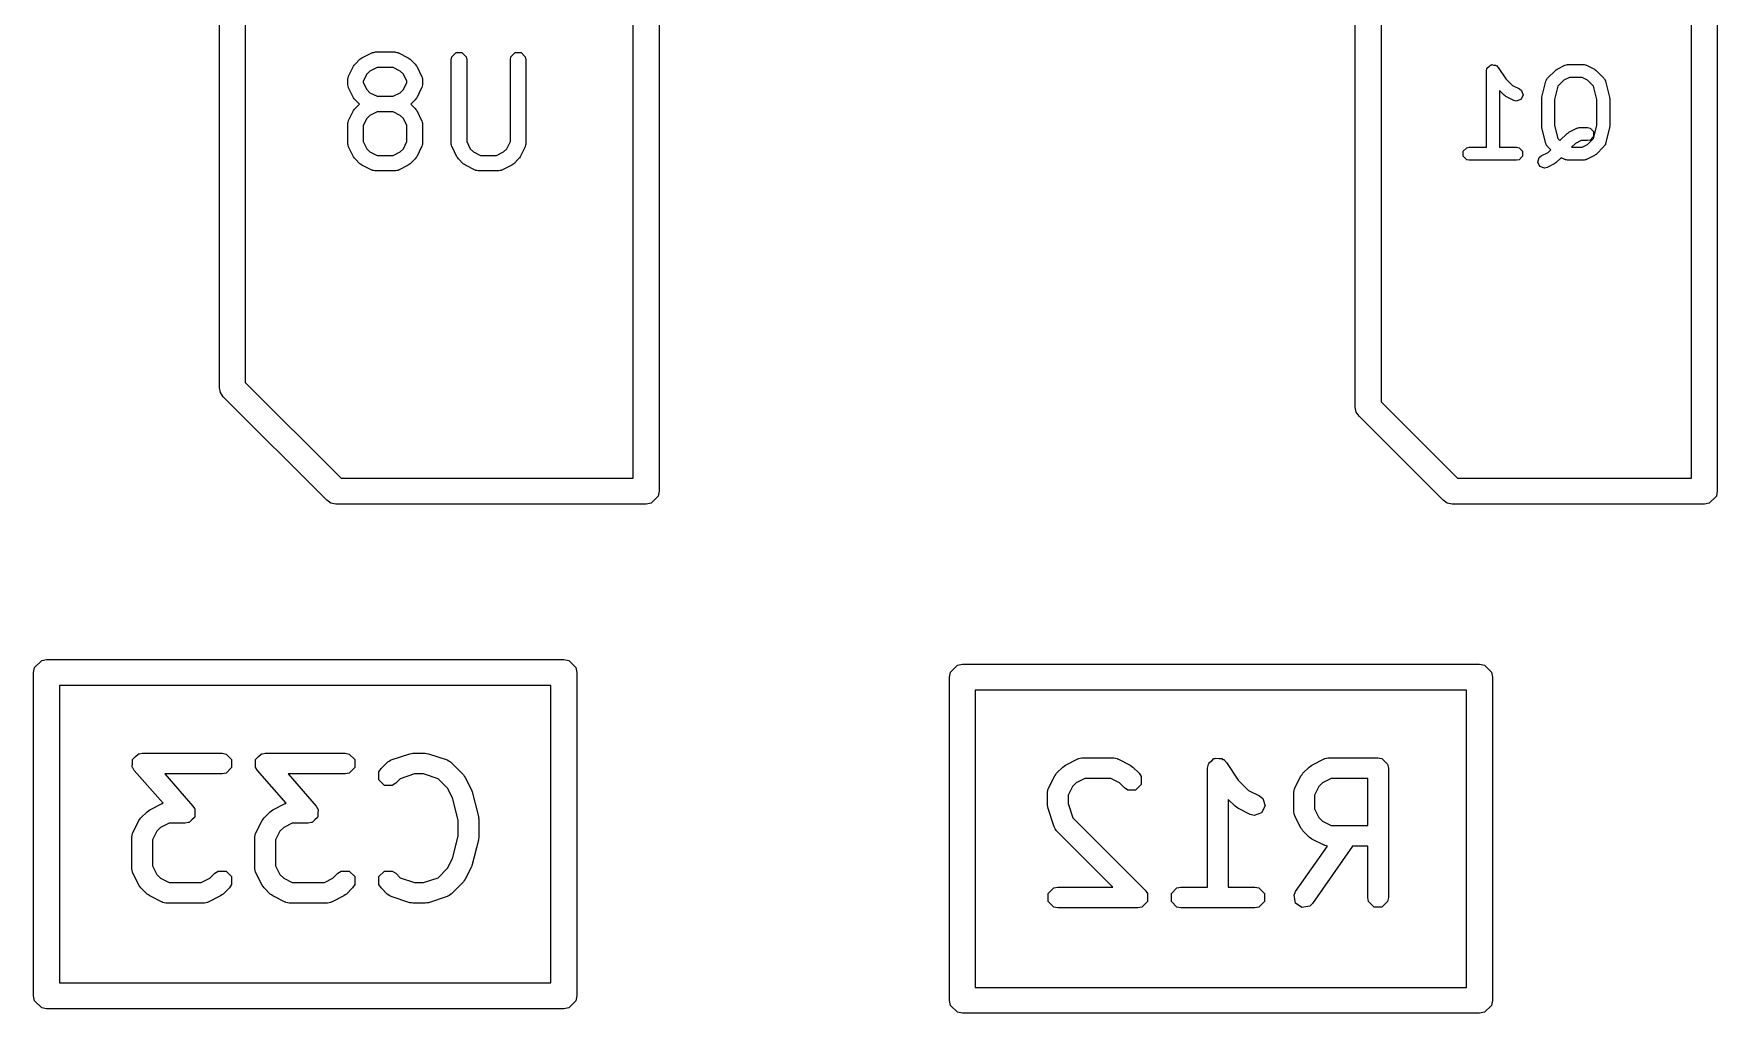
# Model space of a CAD drawing. Header units: inches. Extents: x -0.1 to 2.99, y 0.2 to 2.25.
# Drawn here: x 2.0273 to 2.2836, y 0.8794 to 1.0286 of the extents above; entities that cross this region are included whole.
import ezdxf

# ---------------------------------------------------------------- set-up
doc = ezdxf.new("R2010")
doc.units = ezdxf.units.IN
doc.header["$MEASUREMENT"] = 0
doc.layers.add('BLACK', color=250, linetype='CONTINUOUS')

msp = doc.modelspace()

# ---------------------------------------------------------------- linework, layer by layer
at = {"layer": 'BLACK', "linetype": 'CONTINUOUS'}
for p, q in [((2.05554, 0.97466), (2.05554, 1.07309)), ((2.12246, 1.07309), (2.12246, 0.95891)), ((2.22844, 0.97171), (2.22844, 1.07309)), ((2.28356, 1.07309), (2.28356, 0.95891)), ((2.05947, 1.07112), (2.05947, 0.97548)), ((2.11853, 0.96088), (2.11853, 1.07112)), ((2.23238, 1.07112), (2.23238, 0.97252)), ((2.27962, 0.96088), (2.27962, 1.07112)), ((2.07722, 1.02489), (2.07872, 1.02564)), ((2.07872, 1.02564), (2.07878, 1.02566)), ((2.07878, 1.02566), (2.0788, 1.02568)), ((2.0788, 1.02568), (2.07898, 1.02571)), ((2.07898, 1.02571), (2.07917, 1.02576)), ((2.07917, 1.02576), (2.07919, 1.02576)), ((2.07919, 1.02576), (2.07925, 1.02577)), ((2.07925, 1.02577), (2.08225, 1.02577)), ((2.08225, 1.02577), (2.08231, 1.02576)), ((2.08231, 1.02576), (2.08233, 1.02576)), ((2.08233, 1.02576), (2.08252, 1.02571)), ((2.08252, 1.02571), (2.0827, 1.02568)), ((2.0827, 1.02568), (2.08272, 1.02566)), ((2.08272, 1.02566), (2.08278, 1.02564)), ((2.08278, 1.02564), (2.08428, 1.02489)), ((2.09091, 1.02504), (2.09155, 1.02568)), ((2.09155, 1.02568), (2.09245, 1.02568)), ((2.09245, 1.02568), (2.09309, 1.02504)), ((2.09991, 1.02504), (2.10055, 1.02568)), ((2.10055, 1.02568), (2.10145, 1.02568)), ((2.10145, 1.02568), (2.10209, 1.02504)), ((2.0752, 1.02211), (2.07595, 1.02361)), ((2.07595, 1.02361), (2.07606, 1.02376)), ((2.07606, 1.02376), (2.07617, 1.02392)), ((2.07617, 1.02392), (2.07692, 1.02467)), ((2.07692, 1.02467), (2.07707, 1.02478)), ((2.07707, 1.02478), (2.07722, 1.02489)), ((2.07845, 1.02286), (2.07797, 1.02239)), ((2.07953, 1.0234), (2.07845, 1.02286)), ((2.08197, 1.0234), (2.07953, 1.0234)), ((2.08305, 1.02286), (2.08197, 1.0234)), ((2.08353, 1.02239), (2.08305, 1.02286)), ((2.08428, 1.02489), (2.08443, 1.02478)), ((2.08443, 1.02478), (2.08459, 1.02467)), ((2.08459, 1.02467), (2.08534, 1.02392)), ((2.08534, 1.02392), (2.08544, 1.02376)), ((2.08544, 1.02376), (2.08556, 1.02361)), ((2.08556, 1.02361), (2.08631, 1.02211)), ((2.09082, 1.02459), (2.09091, 1.02504)), ((2.09082, 1.01184), (2.09082, 1.02459)), ((2.09309, 1.02504), (2.09318, 1.02459)), ((2.09318, 1.02459), (2.09318, 1.01212)), ((2.09982, 1.02459), (2.09991, 1.02504)), ((2.09982, 1.01212), (2.09982, 1.02459)), ((2.10209, 1.02504), (2.10218, 1.02459)), ((2.10218, 1.02459), (2.10218, 1.01184)), ((2.24842, 1.02287), (2.24849, 1.02325)), ((2.24842, 1.01126), (2.24842, 1.02287)), ((2.24849, 1.02325), (2.24856, 1.02332)), ((2.24856, 1.02332), (2.24858, 1.02342)), ((2.24858, 1.02342), (2.24882, 1.02358)), ((2.24882, 1.02358), (2.24902, 1.02378)), ((2.24902, 1.02378), (2.24913, 1.02378)), ((2.24913, 1.02378), (2.24921, 1.02384)), ((2.24921, 1.02384), (2.24949, 1.02378)), ((2.24949, 1.02378), (2.24978, 1.02378)), ((2.24978, 1.02378), (2.24985, 1.02371)), ((2.24985, 1.02371), (2.24995, 1.02369)), ((2.24995, 1.02369), (2.25022, 1.02342)), ((2.25022, 1.02342), (2.25137, 1.0217)), ((2.2577, 1.02177), (2.2589, 1.02297)), ((2.2589, 1.02297), (2.25903, 1.02306)), ((2.25903, 1.02306), (2.25916, 1.02315)), ((2.25916, 1.02315), (2.26036, 1.02375)), ((2.26036, 1.02375), (2.26041, 1.02377)), ((2.26041, 1.02377), (2.26042, 1.02378)), ((2.26042, 1.02378), (2.26058, 1.02381)), ((2.26058, 1.02381), (2.26073, 1.02385)), ((2.26073, 1.02385), (2.26075, 1.02385)), ((2.26075, 1.02385), (2.2608, 1.02386)), ((2.2608, 1.02386), (2.2632, 1.02386)), ((2.2632, 1.02386), (2.26325, 1.02385)), ((2.26325, 1.02385), (2.26327, 1.02385)), ((2.26327, 1.02385), (2.26342, 1.02381)), ((2.26342, 1.02381), (2.26358, 1.02378)), ((2.26358, 1.02378), (2.26359, 1.02377)), ((2.26359, 1.02377), (2.26364, 1.02375)), ((2.26364, 1.02375), (2.26484, 1.02315)), ((2.26484, 1.02315), (2.26496, 1.02306)), ((2.26496, 1.02306), (2.26509, 1.02297)), ((2.26509, 1.02297), (2.26629, 1.02177)), ((2.07507, 1.02167), (2.07512, 1.02185)), ((2.07508, 1.02164), (2.07507, 1.02167)), ((2.07507, 1.02159), (2.07508, 1.02164)), ((2.07507, 1.02084), (2.07507, 1.02159)), ((2.07508, 1.02078), (2.07507, 1.02084)), ((2.07507, 1.02075), (2.07508, 1.02078)), ((2.07512, 1.02057), (2.07507, 1.02075)), ((2.07512, 1.02185), (2.07516, 1.02204)), ((2.07516, 1.02038), (2.07512, 1.02057)), ((2.07516, 1.02204), (2.07518, 1.02206)), ((2.07518, 1.02036), (2.07516, 1.02038)), ((2.07518, 1.02206), (2.0752, 1.02211)), ((2.0752, 1.02031), (2.07518, 1.02036)), ((2.07595, 1.01881), (2.0752, 1.02031)), ((2.07797, 1.02239), (2.07743, 1.02131)), ((2.07743, 1.02131), (2.07743, 1.02111)), ((2.07743, 1.02111), (2.07797, 1.02004)), ((2.08407, 1.02131), (2.08353, 1.02239)), ((2.08353, 1.02004), (2.08407, 1.02111)), ((2.08407, 1.02111), (2.08407, 1.02131)), ((2.08631, 1.02031), (2.08556, 1.01881)), ((2.08631, 1.02211), (2.08632, 1.02206)), ((2.08632, 1.02036), (2.08631, 1.02031)), ((2.08632, 1.02206), (2.08634, 1.02204)), ((2.08634, 1.02038), (2.08632, 1.02036)), ((2.08634, 1.02204), (2.08638, 1.02185)), ((2.08638, 1.02057), (2.08634, 1.02038)), ((2.08638, 1.02185), (2.08643, 1.02167)), ((2.08643, 1.02075), (2.08638, 1.02057)), ((2.08643, 1.02167), (2.08642, 1.02164)), ((2.08642, 1.02164), (2.08643, 1.02159)), ((2.08643, 1.02084), (2.08642, 1.02078)), ((2.08642, 1.02078), (2.08643, 1.02075)), ((2.08643, 1.02159), (2.08643, 1.02084)), ((2.25137, 1.0217), (2.25238, 1.02068)), ((2.25238, 1.02068), (2.25344, 1.02015)), ((2.25344, 1.02015), (2.25374, 1.01992)), ((2.25684, 1.01891), (2.25744, 1.02131)), ((2.25744, 1.02131), (2.25749, 1.02141)), ((2.25749, 1.02145), (2.25756, 1.02155)), ((2.25749, 1.02141), (2.25749, 1.02145)), ((2.25756, 1.02155), (2.25761, 1.02166)), ((2.25761, 1.02166), (2.25764, 1.02168)), ((2.25764, 1.02168), (2.2577, 1.02177)), ((2.25929, 1.02057), (2.25878, 1.01855)), ((2.26018, 1.02146), (2.25929, 1.02057)), ((2.26103, 1.02189), (2.26018, 1.02146)), ((2.26297, 1.02189), (2.26103, 1.02189)), ((2.26382, 1.02146), (2.26297, 1.02189)), ((2.26471, 1.02057), (2.26382, 1.02146)), ((2.26521, 1.01855), (2.26471, 1.02057)), ((2.26629, 1.02177), (2.26635, 1.02168)), ((2.26635, 1.02168), (2.26639, 1.02166)), ((2.26639, 1.02166), (2.26644, 1.02155)), ((2.26644, 1.02155), (2.26651, 1.02145)), ((2.26651, 1.02145), (2.26651, 1.02141)), ((2.26651, 1.02141), (2.26655, 1.02131)), ((2.26655, 1.02131), (2.26715, 1.01891)), ((2.07606, 1.01866), (2.07595, 1.01881)), ((2.07617, 1.0185), (2.07606, 1.01866)), ((2.07683, 1.01784), (2.07617, 1.0185)), ((2.07617, 1.01717), (2.07683, 1.01784)), ((2.07797, 1.02004), (2.07845, 1.01956)), ((2.07845, 1.01956), (2.07953, 1.01902)), ((2.07953, 1.01902), (2.08197, 1.01902)), ((2.08197, 1.01902), (2.08305, 1.01956)), ((2.08305, 1.01956), (2.08353, 1.02004)), ((2.08534, 1.0185), (2.08467, 1.01784)), ((2.08467, 1.01784), (2.08534, 1.01717)), ((2.08544, 1.01866), (2.08534, 1.0185)), ((2.08556, 1.01881), (2.08544, 1.01866)), ((2.2511, 1.01918), (2.25039, 1.0199)), ((2.25039, 1.0199), (2.25039, 1.01126)), ((2.25124, 1.01909), (2.2511, 1.01918)), ((2.25136, 1.01899), (2.25124, 1.01909)), ((2.25256, 1.01839), (2.25136, 1.01899)), ((2.25293, 1.01829), (2.25256, 1.01839)), ((2.25365, 1.01853), (2.25293, 1.01829)), ((2.25398, 1.0192), (2.25365, 1.01853)), ((2.25374, 1.01992), (2.25398, 1.0192)), ((2.25682, 1.01867), (2.25684, 1.01879)), ((2.25682, 1.01447), (2.25682, 1.01867)), ((2.25684, 1.01879), (2.25684, 1.01891)), ((2.25878, 1.01855), (2.25878, 1.01459)), ((2.26521, 1.01459), (2.26521, 1.01855)), ((2.26715, 1.01891), (2.26716, 1.01879)), ((2.26716, 1.01879), (2.26718, 1.01867)), ((2.26718, 1.01867), (2.26718, 1.01447)), ((2.07507, 1.01492), (2.07512, 1.0151)), ((2.07512, 1.0151), (2.07516, 1.01529)), ((2.07516, 1.01529), (2.07518, 1.01531)), ((2.07518, 1.01531), (2.0752, 1.01536)), ((2.0752, 1.01536), (2.07595, 1.01686)), ((2.07595, 1.01686), (2.07606, 1.01701)), ((2.07606, 1.01701), (2.07617, 1.01717)), ((2.07797, 1.01564), (2.07743, 1.01456)), ((2.07845, 1.01612), (2.07797, 1.01564)), ((2.07953, 1.01666), (2.07845, 1.01612)), ((2.08197, 1.01666), (2.07953, 1.01666)), ((2.08305, 1.01612), (2.08197, 1.01666)), ((2.08353, 1.01564), (2.08305, 1.01612)), ((2.08407, 1.01456), (2.08353, 1.01564)), ((2.08534, 1.01717), (2.08544, 1.01701)), ((2.08544, 1.01701), (2.08556, 1.01686)), ((2.08556, 1.01686), (2.08631, 1.01536)), ((2.08631, 1.01536), (2.08632, 1.01531)), ((2.08632, 1.01531), (2.08634, 1.01529)), ((2.08634, 1.01529), (2.08638, 1.0151)), ((2.08638, 1.0151), (2.08643, 1.01492)), ((2.07508, 1.01489), (2.07507, 1.01492)), ((2.07507, 1.01484), (2.07508, 1.01489)), ((2.07507, 1.01184), (2.07507, 1.01484)), ((2.07743, 1.01456), (2.07743, 1.01212)), ((2.08407, 1.01212), (2.08407, 1.01456)), ((2.08643, 1.01492), (2.08642, 1.01489)), ((2.08642, 1.01489), (2.08643, 1.01484)), ((2.08643, 1.01484), (2.08643, 1.01184)), ((2.25684, 1.01436), (2.25682, 1.01447)), ((2.25684, 1.01423), (2.25684, 1.01436)), ((2.25744, 1.01184), (2.25684, 1.01423)), ((2.25878, 1.01459), (2.25929, 1.01258)), ((2.25929, 1.01258), (2.2596, 1.01227)), ((2.2596, 1.01227), (2.2607, 1.01337)), ((2.2607, 1.01337), (2.26083, 1.01346)), ((2.26083, 1.01346), (2.26096, 1.01355)), ((2.26096, 1.01355), (2.26216, 1.01415)), ((2.26216, 1.01415), (2.26221, 1.01417)), ((2.26221, 1.01417), (2.26222, 1.01418)), ((2.26222, 1.01418), (2.26238, 1.01421)), ((2.26238, 1.01421), (2.26253, 1.01426)), ((2.26253, 1.01426), (2.26255, 1.01425)), ((2.26255, 1.01425), (2.2626, 1.01426)), ((2.2626, 1.01426), (2.2638, 1.01426)), ((2.2638, 1.01426), (2.26418, 1.01418)), ((2.26382, 1.01168), (2.26471, 1.01258)), ((2.26418, 1.01418), (2.26471, 1.01365)), ((2.26471, 1.0129), (2.26418, 1.01236)), ((2.26471, 1.01258), (2.26521, 1.01459)), ((2.26471, 1.01365), (2.26471, 1.0129)), ((2.26715, 1.01423), (2.26655, 1.01184)), ((2.26716, 1.01436), (2.26715, 1.01423)), ((2.26718, 1.01447), (2.26716, 1.01436)), ((2.07508, 1.01178), (2.07507, 1.01184)), ((2.07507, 1.01175), (2.07508, 1.01178)), ((2.07512, 1.01157), (2.07507, 1.01175)), ((2.07516, 1.01139), (2.07512, 1.01157)), ((2.07518, 1.01137), (2.07516, 1.01139)), ((2.0752, 1.01131), (2.07518, 1.01137)), ((2.07595, 1.00981), (2.0752, 1.01131)), ((2.07743, 1.01212), (2.07797, 1.01104)), ((2.07797, 1.01104), (2.07845, 1.01056)), ((2.07845, 1.01056), (2.07953, 1.01002)), ((2.07953, 1.01002), (2.08197, 1.01002)), ((2.08197, 1.01002), (2.08305, 1.01056)), ((2.08305, 1.01056), (2.08353, 1.01104)), ((2.08353, 1.01104), (2.08407, 1.01212)), ((2.08631, 1.01131), (2.08556, 1.00981)), ((2.08632, 1.01137), (2.08631, 1.01131)), ((2.08634, 1.01139), (2.08632, 1.01137)), ((2.08638, 1.01157), (2.08634, 1.01139)), ((2.08643, 1.01175), (2.08638, 1.01157)), ((2.08643, 1.01184), (2.08642, 1.01178)), ((2.08642, 1.01178), (2.08643, 1.01175)), ((2.09083, 1.01178), (2.09082, 1.01184)), ((2.09082, 1.01175), (2.09083, 1.01178)), ((2.09087, 1.01157), (2.09082, 1.01175)), ((2.09091, 1.01139), (2.09087, 1.01157)), ((2.09093, 1.01137), (2.09091, 1.01139)), ((2.09094, 1.01131), (2.09093, 1.01137)), ((2.09169, 1.00981), (2.09094, 1.01131)), ((2.09318, 1.01212), (2.09372, 1.01104)), ((2.09372, 1.01104), (2.0942, 1.01056)), ((2.0942, 1.01056), (2.09528, 1.01002)), ((2.09528, 1.01002), (2.09772, 1.01002)), ((2.09772, 1.01002), (2.0988, 1.01056)), ((2.0988, 1.01056), (2.09928, 1.01104)), ((2.09928, 1.01104), (2.09982, 1.01212)), ((2.10205, 1.01131), (2.1013, 1.00981)), ((2.10207, 1.01137), (2.10205, 1.01131)), ((2.10209, 1.01139), (2.10207, 1.01137)), ((2.10213, 1.01157), (2.10209, 1.01139)), ((2.10218, 1.01175), (2.10213, 1.01157)), ((2.10218, 1.01184), (2.10217, 1.01178)), ((2.10217, 1.01178), (2.10218, 1.01175)), ((2.24489, 1.01065), (2.24542, 1.01118)), ((2.24489, 1.0099), (2.24489, 1.01065)), ((2.24542, 1.00936), (2.24489, 1.0099)), ((2.24542, 1.01118), (2.2458, 1.01126)), ((2.2458, 1.01126), (2.24842, 1.01126)), ((2.25039, 1.01126), (2.253, 1.01126)), ((2.253, 1.01126), (2.25338, 1.01118)), ((2.25338, 1.01118), (2.25391, 1.01065)), ((2.25391, 1.0099), (2.25338, 1.00936)), ((2.25391, 1.01065), (2.25391, 1.0099)), ((2.25646, 1.00972), (2.25676, 1.00995)), ((2.25676, 1.00995), (2.25782, 1.01048)), ((2.25749, 1.01174), (2.25744, 1.01184)), ((2.25749, 1.0117), (2.25749, 1.01174)), ((2.25756, 1.0116), (2.25749, 1.0117)), ((2.25761, 1.01149), (2.25756, 1.0116)), ((2.25764, 1.01147), (2.25761, 1.01149)), ((2.2577, 1.01138), (2.25764, 1.01147)), ((2.25821, 1.01087), (2.2577, 1.01138)), ((2.25782, 1.01048), (2.25821, 1.01087)), ((2.26198, 1.01186), (2.26138, 1.01126)), ((2.26138, 1.01126), (2.26297, 1.01126)), ((2.26283, 1.01229), (2.26198, 1.01186)), ((2.2638, 1.01229), (2.26283, 1.01229)), ((2.26297, 1.01126), (2.26382, 1.01168)), ((2.26484, 1.00999), (2.26364, 1.00939)), ((2.26418, 1.01236), (2.2638, 1.01229)), ((2.26496, 1.01009), (2.26484, 1.00999)), ((2.26509, 1.01018), (2.26496, 1.01009)), ((2.26629, 1.01138), (2.26509, 1.01018)), ((2.26635, 1.01147), (2.26629, 1.01138)), ((2.26639, 1.01149), (2.26635, 1.01147)), ((2.26644, 1.0116), (2.26639, 1.01149)), ((2.26651, 1.0117), (2.26644, 1.0116)), ((2.26655, 1.01184), (2.26651, 1.01174)), ((2.26651, 1.01174), (2.26651, 1.0117)), ((2.07606, 1.00966), (2.07595, 1.00981)), ((2.07617, 1.0095), (2.07606, 1.00966)), ((2.07692, 1.00875), (2.07617, 1.0095)), ((2.07707, 1.00865), (2.07692, 1.00875)), ((2.07722, 1.00853), (2.07707, 1.00865)), ((2.07872, 1.00778), (2.07722, 1.00853)), ((2.07878, 1.00777), (2.07872, 1.00778)), ((2.0788, 1.00775), (2.07878, 1.00777)), ((2.07898, 1.00771), (2.0788, 1.00775)), ((2.07917, 1.00766), (2.07898, 1.00771)), ((2.07919, 1.00767), (2.07917, 1.00766)), ((2.07925, 1.00766), (2.07919, 1.00767)), ((2.08225, 1.00766), (2.07925, 1.00766)), ((2.08231, 1.00767), (2.08225, 1.00766)), ((2.08233, 1.00766), (2.08231, 1.00767)), ((2.08252, 1.00771), (2.08233, 1.00766)), ((2.0827, 1.00775), (2.08252, 1.00771)), ((2.08272, 1.00777), (2.0827, 1.00775)), ((2.08278, 1.00778), (2.08272, 1.00777)), ((2.08428, 1.00853), (2.08278, 1.00778)), ((2.08443, 1.00865), (2.08428, 1.00853)), ((2.08459, 1.00875), (2.08443, 1.00865)), ((2.08534, 1.0095), (2.08459, 1.00875)), ((2.08544, 1.00966), (2.08534, 1.0095)), ((2.08556, 1.00981), (2.08544, 1.00966)), ((2.09181, 1.00966), (2.09169, 1.00981)), ((2.09191, 1.0095), (2.09181, 1.00966)), ((2.09266, 1.00875), (2.09191, 1.0095)), ((2.09282, 1.00865), (2.09266, 1.00875)), ((2.09297, 1.00853), (2.09282, 1.00865)), ((2.09447, 1.00778), (2.09297, 1.00853)), ((2.09453, 1.00777), (2.09447, 1.00778)), ((2.09455, 1.00775), (2.09453, 1.00777)), ((2.09473, 1.00771), (2.09455, 1.00775)), ((2.09492, 1.00766), (2.09473, 1.00771)), ((2.09494, 1.00767), (2.09492, 1.00766)), ((2.095, 1.00766), (2.09494, 1.00767)), ((2.098, 1.00766), (2.095, 1.00766)), ((2.09806, 1.00767), (2.098, 1.00766)), ((2.09808, 1.00766), (2.09806, 1.00767)), ((2.09827, 1.00771), (2.09808, 1.00766)), ((2.09845, 1.00775), (2.09827, 1.00771)), ((2.09847, 1.00777), (2.09845, 1.00775)), ((2.09853, 1.00778), (2.09847, 1.00777)), ((2.10003, 1.00853), (2.09853, 1.00778)), ((2.10018, 1.00865), (2.10003, 1.00853)), ((2.10033, 1.00875), (2.10018, 1.00865)), ((2.10108, 1.0095), (2.10033, 1.00875)), ((2.10119, 1.00966), (2.10108, 1.0095)), ((2.1013, 1.00981), (2.10119, 1.00966)), ((2.2458, 1.00929), (2.24542, 1.00936)), ((2.253, 1.00929), (2.2458, 1.00929)), ((2.25338, 1.00936), (2.253, 1.00929)), ((2.25622, 1.009), (2.25646, 1.00972)), ((2.25655, 1.00833), (2.25622, 1.009)), ((2.25727, 1.00809), (2.25655, 1.00833)), ((2.25764, 1.00819), (2.25727, 1.00809)), ((2.25884, 1.00879), (2.25764, 1.00819)), ((2.25896, 1.00889), (2.25884, 1.00879)), ((2.2591, 1.00898), (2.25896, 1.00889)), ((2.25979, 1.00968), (2.2591, 1.00898)), ((2.26036, 1.00939), (2.25979, 1.00968)), ((2.26041, 1.00938), (2.26036, 1.00939)), ((2.26042, 1.00936), (2.26041, 1.00938)), ((2.26058, 1.00933), (2.26042, 1.00936)), ((2.26073, 1.00929), (2.26058, 1.00933)), ((2.26075, 1.0093), (2.26073, 1.00929)), ((2.2608, 1.00929), (2.26075, 1.0093)), ((2.2632, 1.00929), (2.2608, 1.00929)), ((2.26325, 1.0093), (2.2632, 1.00929)), ((2.26327, 1.00929), (2.26325, 1.0093)), ((2.26342, 1.00933), (2.26327, 1.00929)), ((2.26358, 1.00936), (2.26342, 1.00933)), ((2.26359, 1.00938), (2.26358, 1.00936)), ((2.26364, 1.00939), (2.26359, 1.00938)), ((2.05569, 0.97391), (2.05554, 0.97466)), ((2.05947, 0.97548), (2.07407, 0.96088)), ((2.05611, 0.97327), (2.05569, 0.97391)), ((2.07186, 0.95752), (2.05611, 0.97327)), ((2.22859, 0.97096), (2.22844, 0.97171)), ((2.23238, 0.97252), (2.24402, 0.96088)), ((2.22902, 0.97032), (2.22859, 0.97096)), ((2.24181, 0.95752), (2.22902, 0.97032)), ((2.07407, 0.96088), (2.11853, 0.96088)), ((2.12246, 0.95891), (2.12231, 0.95816)), ((2.24402, 0.96088), (2.27962, 0.96088)), ((2.28356, 0.95891), (2.28341, 0.95816)), ((2.0725, 0.95709), (2.07186, 0.95752)), ((2.07325, 0.95694), (2.0725, 0.95709)), ((2.0725, 0.95709), (2.0725, 0.95709)), ((2.1205, 0.95694), (2.07325, 0.95694)), ((2.12125, 0.95709), (2.1205, 0.95694)), ((2.12231, 0.95816), (2.12125, 0.95709)), ((2.24245, 0.95709), (2.24181, 0.95752)), ((2.2432, 0.95694), (2.24245, 0.95709)), ((2.24245, 0.95709), (2.24245, 0.95709)), ((2.28159, 0.95694), (2.2432, 0.95694)), ((2.28234, 0.95709), (2.28159, 0.95694)), ((2.28341, 0.95816), (2.28234, 0.95709)), ((2.0274, 0.93206), (2.02847, 0.93313)), ((2.02847, 0.93313), (2.02922, 0.93328)), ((2.02922, 0.93328), (2.10796, 0.93328)), ((2.10796, 0.93328), (2.10871, 0.93313)), ((2.10871, 0.93313), (2.10978, 0.93206)), ((2.02725, 0.93131), (2.0274, 0.93206)), ((2.02725, 0.88209), (2.02725, 0.93131)), ((2.10978, 0.93206), (2.10993, 0.93131)), ((2.10993, 0.93131), (2.10993, 0.88209)), ((2.16666, 0.93061), (2.16681, 0.93136)), ((2.16666, 0.88139), (2.16666, 0.93061)), ((2.16681, 0.93136), (2.16788, 0.93242)), ((2.16788, 0.93242), (2.16863, 0.93257)), ((2.16863, 0.93257), (2.24737, 0.93257)), ((2.24737, 0.93257), (2.24812, 0.93242)), ((2.24812, 0.93242), (2.24919, 0.93136)), ((2.24919, 0.93136), (2.24934, 0.93061)), ((2.24934, 0.93061), (2.24934, 0.88139)), ((2.03119, 0.92934), (2.03119, 0.88406)), ((2.10599, 0.92934), (2.03119, 0.92934)), ((2.10599, 0.88406), (2.10599, 0.92934)), ((2.1706, 0.92864), (2.1706, 0.88336)), ((2.2454, 0.92864), (2.1706, 0.92864)), ((2.2454, 0.88336), (2.2454, 0.92864)), ((2.04229, 0.91805), (2.04233, 0.91809)), ((2.04229, 0.91749), (2.04229, 0.91805)), ((2.04233, 0.91809), (2.04234, 0.91814)), ((2.04234, 0.91814), (2.04276, 0.91851)), ((2.04276, 0.91851), (2.04315, 0.9189)), ((2.04315, 0.9189), (2.04322, 0.91891)), ((2.04322, 0.91891), (2.04325, 0.91893)), ((2.04325, 0.91893), (2.04331, 0.91893)), ((2.04331, 0.91893), (2.04375, 0.91902)), ((2.04375, 0.91902), (2.05594, 0.91902)), ((2.05594, 0.91902), (2.05654, 0.9189)), ((2.05654, 0.9189), (2.05739, 0.91805)), ((2.05739, 0.91805), (2.05739, 0.91684)), ((2.06104, 0.91805), (2.06108, 0.91809)), ((2.06104, 0.91749), (2.06104, 0.91805)), ((2.06108, 0.91809), (2.06109, 0.91814)), ((2.06109, 0.91814), (2.0615, 0.91851)), ((2.0615, 0.91851), (2.06189, 0.9189)), ((2.06189, 0.9189), (2.06197, 0.91891)), ((2.06197, 0.91891), (2.06199, 0.91893)), ((2.06199, 0.91893), (2.06206, 0.91893)), ((2.06206, 0.91893), (2.0625, 0.91902)), ((2.0625, 0.91902), (2.07468, 0.91902)), ((2.07468, 0.91902), (2.07529, 0.9189)), ((2.07529, 0.9189), (2.07614, 0.91805)), ((2.07614, 0.91805), (2.07614, 0.91684)), ((2.08013, 0.91668), (2.08107, 0.91762)), ((2.08107, 0.91762), (2.08113, 0.91766)), ((2.08113, 0.91766), (2.08115, 0.9177)), ((2.08115, 0.9177), (2.08137, 0.91782)), ((2.08137, 0.91782), (2.08158, 0.91796)), ((2.08158, 0.91796), (2.08162, 0.91796)), ((2.08162, 0.91796), (2.08168, 0.918)), ((2.08168, 0.918), (2.0845, 0.91894)), ((2.0845, 0.91894), (2.08475, 0.91897)), ((2.08475, 0.91897), (2.08499, 0.91902)), ((2.08499, 0.91902), (2.08687, 0.91902)), ((2.08687, 0.91902), (2.08712, 0.91897)), ((2.08712, 0.91897), (2.08737, 0.91894)), ((2.08737, 0.91894), (2.09018, 0.918)), ((2.09018, 0.918), (2.09025, 0.91796)), ((2.09025, 0.91796), (2.09028, 0.91796)), ((2.09028, 0.91796), (2.09049, 0.91782)), ((2.09049, 0.91782), (2.09071, 0.9177)), ((2.09071, 0.9177), (2.09073, 0.91766)), ((2.09073, 0.91766), (2.0908, 0.91762)), ((2.0908, 0.91762), (2.09267, 0.91574)), ((2.18433, 0.91721), (2.1862, 0.91815)), ((2.1862, 0.91815), (2.18628, 0.91817)), ((2.18628, 0.91817), (2.18631, 0.9182)), ((2.18631, 0.9182), (2.18655, 0.91825)), ((2.18655, 0.91825), (2.1868, 0.91831)), ((2.1868, 0.91831), (2.18683, 0.9183)), ((2.18683, 0.9183), (2.18691, 0.91832)), ((2.18691, 0.91832), (2.1916, 0.91832)), ((2.1916, 0.91832), (2.19167, 0.9183)), ((2.19167, 0.9183), (2.19171, 0.91831)), ((2.19171, 0.91831), (2.19195, 0.91825)), ((2.19195, 0.91825), (2.1922, 0.9182)), ((2.1922, 0.9182), (2.19222, 0.91817)), ((2.19222, 0.91817), (2.1923, 0.91815)), ((2.1923, 0.91815), (2.19417, 0.91721)), ((2.20619, 0.91746), (2.20622, 0.91762)), ((2.20622, 0.91762), (2.2066, 0.91787)), ((2.2066, 0.91787), (2.20693, 0.9182)), ((2.20693, 0.9182), (2.20709, 0.9182)), ((2.20709, 0.9182), (2.20723, 0.91829)), ((2.20723, 0.91829), (2.20768, 0.9182)), ((2.20768, 0.9182), (2.20813, 0.9182)), ((2.20813, 0.9182), (2.20825, 0.91808)), ((2.20825, 0.91808), (2.20841, 0.91805)), ((2.20841, 0.91805), (2.20884, 0.91762)), ((2.20884, 0.91762), (2.21063, 0.91493)), ((2.22183, 0.91721), (2.2237, 0.91815)), ((2.2237, 0.91815), (2.22378, 0.91817)), ((2.22378, 0.91817), (2.2238, 0.9182)), ((2.2238, 0.9182), (2.22405, 0.91825)), ((2.22405, 0.91825), (2.22429, 0.91831)), ((2.22429, 0.91831), (2.22433, 0.9183)), ((2.22433, 0.9183), (2.2244, 0.91832)), ((2.2244, 0.91832), (2.2319, 0.91832)), ((2.2319, 0.91832), (2.23251, 0.9182)), ((2.23251, 0.9182), (2.23336, 0.91734)), ((2.04226, 0.91694), (2.04229, 0.91749)), ((2.04229, 0.91687), (2.04226, 0.91694)), ((2.04229, 0.91684), (2.04229, 0.91687)), ((2.04234, 0.91679), (2.04229, 0.91684)), ((2.04256, 0.91641), (2.04234, 0.91679)), ((2.04694, 0.91141), (2.04256, 0.91641)), ((2.05594, 0.91587), (2.04722, 0.91587)), ((2.04722, 0.91587), (2.0515, 0.91098)), ((2.05654, 0.91599), (2.05594, 0.91587)), ((2.05739, 0.91684), (2.05654, 0.91599)), ((2.06101, 0.91694), (2.06104, 0.91749)), ((2.06104, 0.91687), (2.06101, 0.91694)), ((2.06104, 0.91684), (2.06104, 0.91687)), ((2.06109, 0.91679), (2.06104, 0.91684)), ((2.06131, 0.91641), (2.06109, 0.91679)), ((2.06569, 0.91141), (2.06131, 0.91641)), ((2.07468, 0.91587), (2.06597, 0.91587)), ((2.06597, 0.91587), (2.07024, 0.91098)), ((2.07529, 0.91599), (2.07468, 0.91587)), ((2.07614, 0.91684), (2.07529, 0.91599)), ((2.07979, 0.91617), (2.08013, 0.91668)), ((2.07979, 0.91497), (2.07979, 0.91617)), ((2.08303, 0.91513), (2.08236, 0.91445)), ((2.08525, 0.91587), (2.08303, 0.91513)), ((2.08661, 0.91587), (2.08525, 0.91587)), ((2.08883, 0.91513), (2.08661, 0.91587)), ((2.09026, 0.9137), (2.08883, 0.91513)), ((2.09267, 0.91574), (2.09281, 0.91553)), ((2.09281, 0.91553), (2.09296, 0.91534)), ((2.09296, 0.91534), (2.0939, 0.91346)), ((2.18175, 0.9137), (2.18269, 0.91557)), ((2.18269, 0.91557), (2.18284, 0.91577)), ((2.18284, 0.91577), (2.18298, 0.91598)), ((2.18298, 0.91598), (2.18392, 0.91692)), ((2.18392, 0.91692), (2.18413, 0.91706)), ((2.18413, 0.91706), (2.18433, 0.91721)), ((2.18728, 0.91517), (2.18597, 0.91451)), ((2.19122, 0.91517), (2.18728, 0.91517)), ((2.19254, 0.91451), (2.19122, 0.91517)), ((2.19417, 0.91721), (2.19437, 0.91706)), ((2.19437, 0.91706), (2.19458, 0.91692)), ((2.19458, 0.91692), (2.19552, 0.91598)), ((2.19552, 0.91598), (2.19586, 0.91547)), ((2.19586, 0.91547), (2.19586, 0.91426)), ((2.20596, 0.91674), (2.20608, 0.91734)), ((2.20596, 0.89863), (2.20596, 0.91674)), ((2.20608, 0.91734), (2.20619, 0.91746)), ((2.21925, 0.9137), (2.22018, 0.91557)), ((2.22018, 0.91557), (2.22034, 0.91577)), ((2.22034, 0.91577), (2.22048, 0.91598)), ((2.22048, 0.91598), (2.22142, 0.91692)), ((2.22142, 0.91692), (2.22163, 0.91706)), ((2.22163, 0.91706), (2.22183, 0.91721)), ((2.22478, 0.91517), (2.22346, 0.91451)), ((2.23033, 0.91517), (2.22478, 0.91517)), ((2.23033, 0.90801), (2.23033, 0.91517)), ((2.23336, 0.91734), (2.23348, 0.91674)), ((2.23348, 0.91674), (2.23348, 0.89706)), ((2.08064, 0.91411), (2.07979, 0.91497)), ((2.08185, 0.91411), (2.08064, 0.91411)), ((2.08236, 0.91445), (2.08185, 0.91411)), ((2.09101, 0.91221), (2.09026, 0.9137)), ((2.0939, 0.91346), (2.09395, 0.91329)), ((2.09395, 0.91329), (2.09402, 0.91314)), ((2.09402, 0.91314), (2.09496, 0.90939)), ((2.18158, 0.91299), (2.1816, 0.91307)), ((2.18158, 0.91112), (2.18158, 0.91299)), ((2.18159, 0.9131), (2.18166, 0.91335)), ((2.1816, 0.91307), (2.18159, 0.9131)), ((2.18166, 0.91335), (2.1817, 0.9136)), ((2.1817, 0.9136), (2.18173, 0.91362)), ((2.18173, 0.91362), (2.18175, 0.9137)), ((2.18539, 0.91393), (2.18473, 0.91262)), ((2.18473, 0.91262), (2.18473, 0.91137)), ((2.18597, 0.91451), (2.18539, 0.91393)), ((2.19329, 0.91375), (2.19254, 0.91451)), ((2.19381, 0.91341), (2.19329, 0.91375)), ((2.19501, 0.91341), (2.19381, 0.91341)), ((2.19586, 0.91426), (2.19501, 0.91341)), ((2.21063, 0.91493), (2.21221, 0.91335)), ((2.21221, 0.91335), (2.21386, 0.91253)), ((2.21386, 0.91253), (2.21435, 0.91215)), ((2.21908, 0.9131), (2.21915, 0.91335)), ((2.2191, 0.91307), (2.21908, 0.9131)), ((2.21908, 0.91299), (2.2191, 0.91307)), ((2.21908, 0.91018), (2.21908, 0.91299)), ((2.21915, 0.91335), (2.2192, 0.9136)), ((2.2192, 0.9136), (2.21923, 0.91362)), ((2.21923, 0.91362), (2.21925, 0.9137)), ((2.22289, 0.91393), (2.22223, 0.91262)), ((2.22223, 0.91262), (2.22223, 0.91055)), ((2.22346, 0.91451), (2.22289, 0.91393)), ((2.04357, 0.90918), (2.04451, 0.91012)), ((2.04451, 0.91012), (2.04472, 0.91026)), ((2.04472, 0.91026), (2.04492, 0.91042)), ((2.04492, 0.91042), (2.0468, 0.91135)), ((2.0468, 0.91135), (2.04687, 0.91137)), ((2.04687, 0.91137), (2.0469, 0.9114)), ((2.0469, 0.9114), (2.04694, 0.91141)), ((2.0515, 0.91098), (2.05172, 0.91059)), ((2.05172, 0.91059), (2.05177, 0.91055)), ((2.05177, 0.91055), (2.05177, 0.91051)), ((2.05177, 0.91051), (2.0518, 0.91045)), ((2.0518, 0.91045), (2.05177, 0.9099)), ((2.05177, 0.9099), (2.05177, 0.90934)), ((2.06232, 0.90918), (2.06326, 0.91012)), ((2.06326, 0.91012), (2.06347, 0.91026)), ((2.06347, 0.91026), (2.06367, 0.91042)), ((2.06367, 0.91042), (2.06554, 0.91135)), ((2.06554, 0.91135), (2.06562, 0.91137)), ((2.06562, 0.91137), (2.06564, 0.9114)), ((2.06564, 0.9114), (2.06569, 0.91141)), ((2.07024, 0.91098), (2.07047, 0.91059)), ((2.07047, 0.91059), (2.07051, 0.91055)), ((2.07051, 0.91055), (2.07051, 0.91051)), ((2.07051, 0.91051), (2.07055, 0.91045)), ((2.07055, 0.91045), (2.07051, 0.9099)), ((2.07051, 0.9099), (2.07051, 0.90934)), ((2.09186, 0.90881), (2.09101, 0.91221)), ((2.18163, 0.91087), (2.18158, 0.91112)), ((2.18167, 0.91062), (2.18163, 0.91087)), ((2.1826, 0.90781), (2.18167, 0.91062)), ((2.18473, 0.91137), (2.18547, 0.90916)), ((2.21017, 0.91094), (2.20911, 0.912)), ((2.20911, 0.912), (2.20911, 0.89863)), ((2.21038, 0.9108), (2.21017, 0.91094)), ((2.21058, 0.91065), (2.21038, 0.9108)), ((2.21245, 0.90971), (2.21058, 0.91065)), ((2.21419, 0.90993), (2.21304, 0.90955)), ((2.21473, 0.91101), (2.21419, 0.90993)), ((2.21435, 0.91215), (2.21473, 0.91101)), ((2.2191, 0.9101), (2.21908, 0.91018)), ((2.21908, 0.91007), (2.2191, 0.9101)), ((2.21915, 0.90983), (2.21908, 0.91007)), ((2.22223, 0.91055), (2.22289, 0.90924)), ((2.04234, 0.9069), (2.04328, 0.90877)), ((2.04328, 0.90877), (2.04343, 0.90897)), ((2.04343, 0.90897), (2.04357, 0.90918)), ((2.04656, 0.90771), (2.04598, 0.90714)), ((2.04787, 0.90837), (2.04656, 0.90771)), ((2.05031, 0.90837), (2.04787, 0.90837)), ((2.05075, 0.90846), (2.05031, 0.90837)), ((2.05082, 0.90845), (2.05075, 0.90846)), ((2.05084, 0.90847), (2.05082, 0.90845)), ((2.05091, 0.90849), (2.05084, 0.90847)), ((2.05131, 0.90888), (2.05091, 0.90849)), ((2.05172, 0.90925), (2.05131, 0.90888)), ((2.05173, 0.9093), (2.05172, 0.90925)), ((2.05177, 0.90934), (2.05173, 0.9093)), ((2.06109, 0.9069), (2.06203, 0.90877)), ((2.06203, 0.90877), (2.06218, 0.90897)), ((2.06218, 0.90897), (2.06232, 0.90918)), ((2.06531, 0.90771), (2.06473, 0.90714)), ((2.06662, 0.90837), (2.06531, 0.90771)), ((2.06906, 0.90837), (2.06662, 0.90837)), ((2.0695, 0.90846), (2.06906, 0.90837)), ((2.06956, 0.90845), (2.0695, 0.90846)), ((2.06959, 0.90847), (2.06956, 0.90845)), ((2.06966, 0.90849), (2.06959, 0.90847)), ((2.07005, 0.90888), (2.06966, 0.90849)), ((2.07047, 0.90925), (2.07005, 0.90888)), ((2.07051, 0.90934), (2.07047, 0.9093)), ((2.07047, 0.9093), (2.07047, 0.90925)), ((2.09186, 0.90639), (2.09186, 0.90881)), ((2.09496, 0.90939), (2.09497, 0.9092)), ((2.09497, 0.9092), (2.09501, 0.90901)), ((2.09501, 0.90901), (2.09501, 0.90619)), ((2.18264, 0.90774), (2.1826, 0.90781)), ((2.18264, 0.9077), (2.18264, 0.90774)), ((2.18278, 0.90749), (2.18264, 0.9077)), ((2.18291, 0.90727), (2.18278, 0.90749)), ((2.18547, 0.90916), (2.19646, 0.89817)), ((2.21304, 0.90955), (2.21245, 0.90971)), ((2.2192, 0.90958), (2.21915, 0.90983)), ((2.21923, 0.90955), (2.2192, 0.90958)), ((2.21925, 0.90948), (2.21923, 0.90955)), ((2.22018, 0.9076), (2.21925, 0.90948)), ((2.22034, 0.9074), (2.22018, 0.9076)), ((2.22048, 0.90719), (2.22034, 0.9074)), ((2.22289, 0.90924), (2.22346, 0.90866)), ((2.22346, 0.90866), (2.22478, 0.90801)), ((2.22478, 0.90801), (2.23033, 0.90801)), ((2.04218, 0.90631), (2.04225, 0.90655)), ((2.04219, 0.90627), (2.04218, 0.90631)), ((2.04218, 0.90619), (2.04219, 0.90627)), ((2.04218, 0.90151), (2.04218, 0.90619)), ((2.04225, 0.90655), (2.04229, 0.9068)), ((2.04229, 0.9068), (2.04232, 0.90682)), ((2.04232, 0.90682), (2.04234, 0.9069)), ((2.04598, 0.90714), (2.04532, 0.90582)), ((2.04532, 0.90582), (2.04532, 0.90188)), ((2.06092, 0.90619), (2.06094, 0.90627)), ((2.06092, 0.90151), (2.06092, 0.90619)), ((2.06093, 0.90631), (2.06099, 0.90655)), ((2.06094, 0.90627), (2.06093, 0.90631)), ((2.06099, 0.90655), (2.06104, 0.9068)), ((2.06104, 0.9068), (2.06107, 0.90682)), ((2.06107, 0.90682), (2.06109, 0.9069)), ((2.06473, 0.90714), (2.06407, 0.90582)), ((2.06407, 0.90582), (2.06407, 0.90188)), ((2.09101, 0.90299), (2.09186, 0.90639)), ((2.09496, 0.90581), (2.09402, 0.90206)), ((2.09497, 0.90601), (2.09496, 0.90581)), ((2.09501, 0.90619), (2.09497, 0.90601)), ((2.18294, 0.90726), (2.18291, 0.90727)), ((2.18298, 0.90719), (2.18294, 0.90726)), ((2.19154, 0.89863), (2.18298, 0.90719)), ((2.21936, 0.89796), (2.22421, 0.90488)), ((2.22142, 0.90625), (2.22048, 0.90719)), ((2.22163, 0.90611), (2.22142, 0.90625)), ((2.22183, 0.90596), (2.22163, 0.90611)), ((2.2237, 0.90502), (2.22183, 0.90596)), ((2.22804, 0.90486), (2.22194, 0.89615)), ((2.22378, 0.905), (2.2237, 0.90502)), ((2.2238, 0.90498), (2.22378, 0.905)), ((2.22405, 0.90493), (2.2238, 0.90498)), ((2.22421, 0.90488), (2.22405, 0.90493)), ((2.23033, 0.90486), (2.22804, 0.90486)), ((2.23033, 0.89706), (2.23033, 0.90486)), ((2.09026, 0.9015), (2.09101, 0.90299)), ((2.04219, 0.90143), (2.04218, 0.90151)), ((2.04218, 0.9014), (2.04219, 0.90143)), ((2.04225, 0.90115), (2.04218, 0.9014)), ((2.04229, 0.9009), (2.04225, 0.90115)), ((2.04232, 0.90088), (2.04229, 0.9009)), ((2.04234, 0.9008), (2.04232, 0.90088)), ((2.04328, 0.89893), (2.04234, 0.9008)), ((2.04532, 0.90188), (2.04598, 0.90057)), ((2.04598, 0.90057), (2.04656, 0.89999)), ((2.04656, 0.89999), (2.04787, 0.89933)), ((2.05275, 0.89933), (2.05407, 0.89999)), ((2.05407, 0.89999), (2.05482, 0.90075)), ((2.05482, 0.90075), (2.05533, 0.90109)), ((2.05533, 0.90109), (2.05654, 0.90109)), ((2.05654, 0.90109), (2.05739, 0.90024)), ((2.05739, 0.90024), (2.05739, 0.89903)), ((2.06094, 0.90143), (2.06092, 0.90151)), ((2.06093, 0.9014), (2.06094, 0.90143)), ((2.06099, 0.90115), (2.06093, 0.9014)), ((2.06104, 0.9009), (2.06099, 0.90115)), ((2.06107, 0.90088), (2.06104, 0.9009)), ((2.06109, 0.9008), (2.06107, 0.90088)), ((2.06203, 0.89893), (2.06109, 0.9008)), ((2.06407, 0.90188), (2.06473, 0.90057)), ((2.06473, 0.90057), (2.06531, 0.89999)), ((2.06531, 0.89999), (2.06662, 0.89933)), ((2.0715, 0.89933), (2.07281, 0.89999)), ((2.07281, 0.89999), (2.07357, 0.90075)), ((2.07357, 0.90075), (2.07408, 0.90109)), ((2.07408, 0.90109), (2.07529, 0.90109)), ((2.07529, 0.90109), (2.07614, 0.90024)), ((2.07614, 0.90024), (2.07614, 0.89903)), ((2.07979, 0.90024), (2.08064, 0.90109)), ((2.07979, 0.89903), (2.07979, 0.90024)), ((2.08064, 0.90109), (2.08185, 0.90109)), ((2.08185, 0.90109), (2.08236, 0.90075)), ((2.08236, 0.90075), (2.08303, 0.90007)), ((2.08303, 0.90007), (2.08525, 0.89933)), ((2.08661, 0.89933), (2.08883, 0.90007)), ((2.08883, 0.90007), (2.09026, 0.9015)), ((2.09281, 0.89967), (2.09267, 0.89946)), ((2.09296, 0.89987), (2.09281, 0.89967)), ((2.0939, 0.90174), (2.09296, 0.89987)), ((2.09395, 0.90191), (2.0939, 0.90174)), ((2.09402, 0.90206), (2.09395, 0.90191)), ((2.04343, 0.89873), (2.04328, 0.89893)), ((2.04357, 0.89852), (2.04343, 0.89873)), ((2.04451, 0.89758), (2.04357, 0.89852)), ((2.04472, 0.89744), (2.04451, 0.89758)), ((2.04492, 0.89729), (2.04472, 0.89744)), ((2.0468, 0.89635), (2.04492, 0.89729)), ((2.04787, 0.89933), (2.05275, 0.89933)), ((2.0557, 0.89729), (2.05383, 0.89635)), ((2.0559, 0.89744), (2.0557, 0.89729)), ((2.05611, 0.89758), (2.0559, 0.89744)), ((2.05705, 0.89852), (2.05611, 0.89758)), ((2.05739, 0.89903), (2.05705, 0.89852)), ((2.06218, 0.89873), (2.06203, 0.89893)), ((2.06232, 0.89852), (2.06218, 0.89873)), ((2.06326, 0.89758), (2.06232, 0.89852)), ((2.06347, 0.89744), (2.06326, 0.89758)), ((2.06367, 0.89729), (2.06347, 0.89744)), ((2.06554, 0.89635), (2.06367, 0.89729)), ((2.06662, 0.89933), (2.0715, 0.89933)), ((2.07445, 0.89729), (2.07258, 0.89635)), ((2.07465, 0.89744), (2.07445, 0.89729)), ((2.07486, 0.89758), (2.07465, 0.89744)), ((2.0758, 0.89852), (2.07486, 0.89758)), ((2.07614, 0.89903), (2.0758, 0.89852)), ((2.08013, 0.89852), (2.07979, 0.89903)), ((2.08107, 0.89758), (2.08013, 0.89852)), ((2.08113, 0.89754), (2.08107, 0.89758)), ((2.08115, 0.89751), (2.08113, 0.89754)), ((2.08137, 0.89738), (2.08115, 0.89751)), ((2.08158, 0.89724), (2.08137, 0.89738)), ((2.08162, 0.89724), (2.08158, 0.89724)), ((2.08168, 0.8972), (2.08162, 0.89724)), ((2.0845, 0.89626), (2.08168, 0.8972)), ((2.08525, 0.89933), (2.08661, 0.89933)), ((2.09018, 0.8972), (2.08737, 0.89626)), ((2.09025, 0.89724), (2.09018, 0.8972)), ((2.09028, 0.89724), (2.09025, 0.89724)), ((2.09049, 0.89738), (2.09028, 0.89724)), ((2.09071, 0.89751), (2.09049, 0.89738)), ((2.09073, 0.89754), (2.09071, 0.89751)), ((2.0908, 0.89758), (2.09073, 0.89754)), ((2.09267, 0.89946), (2.0908, 0.89758)), ((2.1817, 0.89766), (2.18256, 0.89851)), ((2.1817, 0.89645), (2.1817, 0.89766)), ((2.18256, 0.89851), (2.18316, 0.89863)), ((2.18316, 0.89863), (2.19154, 0.89863)), ((2.19646, 0.89817), (2.1968, 0.89766)), ((2.1968, 0.89766), (2.1968, 0.89645)), ((2.20045, 0.89766), (2.2013, 0.89851)), ((2.20045, 0.89645), (2.20045, 0.89766)), ((2.2013, 0.89851), (2.20191, 0.89863)), ((2.20191, 0.89863), (2.20596, 0.89863)), ((2.20911, 0.89863), (2.21316, 0.89863)), ((2.21316, 0.89863), (2.21376, 0.89851)), ((2.21376, 0.89851), (2.21461, 0.89766)), ((2.21461, 0.89766), (2.21461, 0.89645)), ((2.21912, 0.8974), (2.21936, 0.89796)), ((2.21933, 0.89621), (2.21912, 0.8974)), ((2.04687, 0.89633), (2.0468, 0.89635)), ((2.0469, 0.8963), (2.04687, 0.89633)), ((2.04714, 0.89625), (2.0469, 0.8963)), ((2.04739, 0.89619), (2.04714, 0.89625)), ((2.04742, 0.8962), (2.04739, 0.89619)), ((2.0475, 0.89618), (2.04742, 0.8962)), ((2.05312, 0.89618), (2.0475, 0.89618)), ((2.0532, 0.8962), (2.05312, 0.89618)), ((2.05324, 0.89619), (2.0532, 0.8962)), ((2.05348, 0.89625), (2.05324, 0.89619)), ((2.05373, 0.8963), (2.05348, 0.89625)), ((2.05375, 0.89633), (2.05373, 0.8963)), ((2.05383, 0.89635), (2.05375, 0.89633)), ((2.06562, 0.89633), (2.06554, 0.89635)), ((2.06564, 0.8963), (2.06562, 0.89633)), ((2.06589, 0.89625), (2.06564, 0.8963)), ((2.06614, 0.89619), (2.06589, 0.89625)), ((2.06617, 0.8962), (2.06614, 0.89619)), ((2.06625, 0.89618), (2.06617, 0.8962)), ((2.07187, 0.89618), (2.06625, 0.89618)), ((2.07195, 0.8962), (2.07187, 0.89618)), ((2.07198, 0.89619), (2.07195, 0.8962)), ((2.07223, 0.89625), (2.07198, 0.89619)), ((2.07247, 0.8963), (2.07223, 0.89625)), ((2.0725, 0.89633), (2.07247, 0.8963)), ((2.07258, 0.89635), (2.0725, 0.89633)), ((2.08475, 0.89623), (2.0845, 0.89626)), ((2.08499, 0.89618), (2.08475, 0.89623)), ((2.08687, 0.89618), (2.08499, 0.89618)), ((2.08712, 0.89623), (2.08687, 0.89618)), ((2.08737, 0.89626), (2.08712, 0.89623)), ((2.18256, 0.8956), (2.1817, 0.89645)), ((2.18316, 0.89548), (2.18256, 0.8956)), ((2.19535, 0.89548), (2.18316, 0.89548)), ((2.19595, 0.8956), (2.19535, 0.89548)), ((2.1968, 0.89645), (2.19595, 0.8956)), ((2.19595, 0.8956), (2.19595, 0.8956)), ((2.2013, 0.8956), (2.20045, 0.89645)), ((2.20191, 0.89548), (2.2013, 0.8956)), ((2.21316, 0.89548), (2.20191, 0.89548)), ((2.21376, 0.8956), (2.21316, 0.89548)), ((2.21461, 0.89645), (2.21376, 0.8956)), ((2.22031, 0.89552), (2.21933, 0.89621)), ((2.2215, 0.89573), (2.22031, 0.89552)), ((2.22194, 0.89615), (2.2215, 0.89573)), ((2.23045, 0.89645), (2.23033, 0.89706)), ((2.2313, 0.8956), (2.23045, 0.89645)), ((2.23251, 0.8956), (2.2313, 0.8956)), ((2.23336, 0.89645), (2.23251, 0.8956)), ((2.23348, 0.89706), (2.23336, 0.89645)), ((2.0274, 0.88134), (2.02725, 0.88209)), ((2.03119, 0.88406), (2.10599, 0.88406)), ((2.10993, 0.88209), (2.10978, 0.88134)), ((2.1706, 0.88336), (2.2454, 0.88336)), ((2.02847, 0.88028), (2.0274, 0.88134)), ((2.02922, 0.88013), (2.02847, 0.88028)), ((2.10796, 0.88013), (2.02922, 0.88013)), ((2.10871, 0.88028), (2.10796, 0.88013)), ((2.10978, 0.88134), (2.10871, 0.88028)), ((2.16681, 0.88064), (2.16666, 0.88139)), ((2.16788, 0.87958), (2.16681, 0.88064)), ((2.16863, 0.87943), (2.16788, 0.87958)), ((2.24737, 0.87943), (2.16863, 0.87943)), ((2.24812, 0.87958), (2.24737, 0.87943)), ((2.24919, 0.88064), (2.24812, 0.87958)), ((2.24934, 0.88139), (2.24919, 0.88064))]:
    msp.add_line(p, q, dxfattribs=at)

doc.saveas('drawing.dxf')
